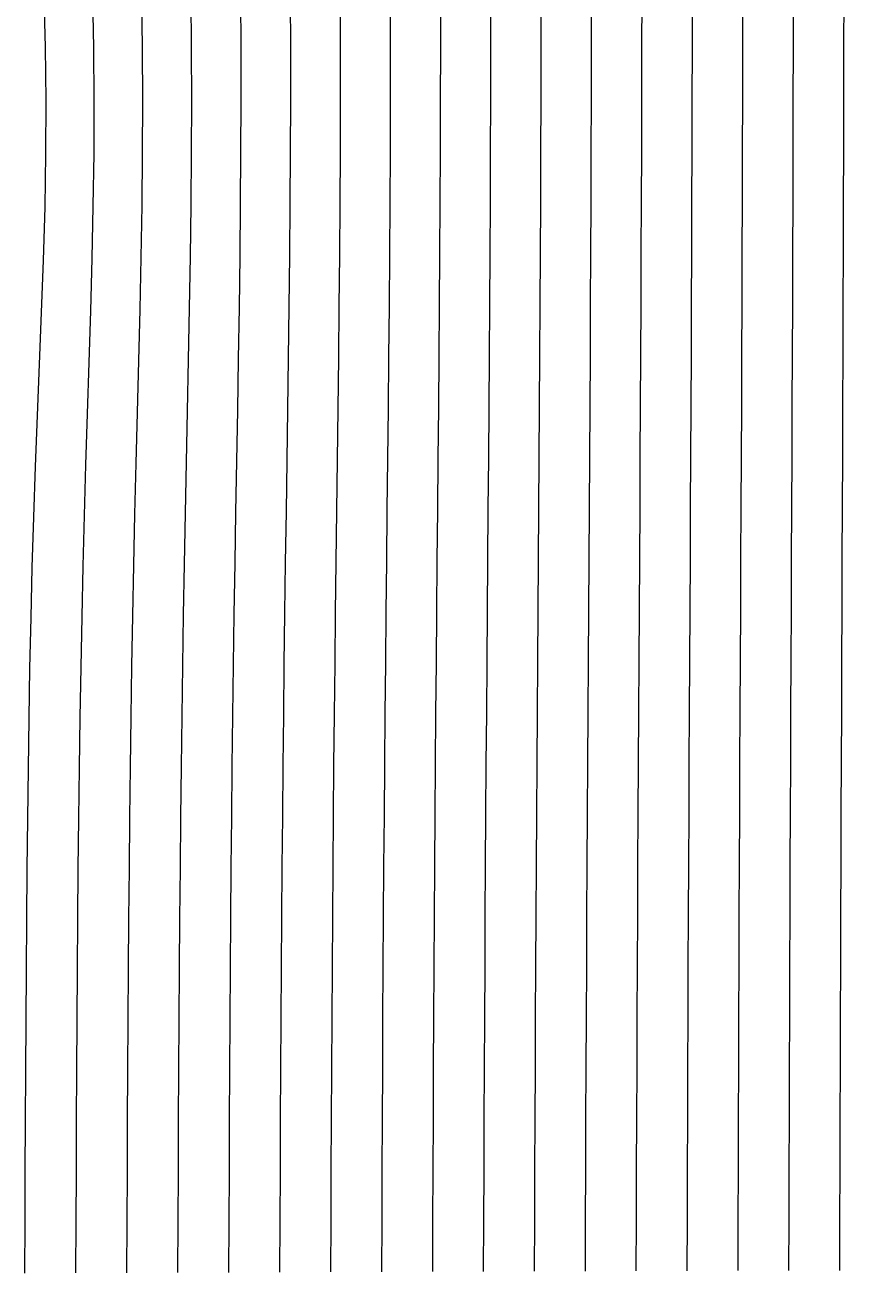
# Model space of a CAD drawing. Header units: metres. Extents: x -287 to 275, y -246 to 245.
# Drawn here: x -199.8 to -119.3, y -245.6 to -122.9 of the extents above; entities that cross this region are included whole.
import ezdxf

# ---------------------------------------------------------------- set-up
doc = ezdxf.new("R2010")
doc.units = ezdxf.units.M

msp = doc.modelspace()

# ---------------------------------------------------------------- linework, layer by layer
for p, q in [((-197.81934, -125.09714, -691.92114), (-197.9466, -119.895386, -691.9686)), ((-193.0755, -125.17703, -692.11755), (-193.16061, -120.02194, -692.1447)), ((-188.28378, -125.22876, -692.2577), (-188.34033, -120.108154, -692.27313)), ((-183.45398, -125.261536, -692.36035), (-183.49081, -120.16644, -692.3688)), ((-178.5943, -125.2811, -692.43744), (-178.61725, -120.20505, -692.44165)), ((-129.25662, -125.232544, -692.7112), (-129.24655, -120.214294, -692.70935)), ((-124.29022, -125.22174, -692.72076), (-124.28015, -120.204865, -692.7191)), ((-119.32135, -125.21109, -692.72925), (-119.31128, -120.195404, -692.72766)), ((-173.71121, -125.29141, -692.49664), (-173.72427, -120.229645, -692.4982)), ((-168.80981, -125.295105, -692.543), (-168.81573, -120.2442, -692.543)), ((-163.89386, -125.29404, -692.58), (-163.89465, -120.2514, -692.5791)), ((-158.96643, -125.28955, -692.61005), (-158.9635, -120.253265, -692.6085)), ((-154.02966, -125.282684, -692.6347), (-154.02411, -120.25137, -692.6329)), ((-149.08545, -125.27414, -692.6553), (-149.07803, -120.246704, -692.6533)), ((-144.13507, -125.264496, -692.67267), (-144.12643, -120.24011, -692.67065)), ((-139.17963, -125.25412, -692.68744), (-139.17017, -120.23224, -692.6855)), ((-134.21994, -125.24338, -692.70013), (-134.21002, -120.22351, -692.69824)), ((-197.75699, -130.3422, -691.8992), (-197.81934, -125.09714, -691.92114)), ((-193.03662, -130.36005, -692.1063), (-193.0755, -125.17703, -692.11755)), ((-188.26059, -130.36823, -692.25244), (-188.28378, -125.22876, -692.2577)), ((-183.44156, -130.36972, -692.3586), (-183.45398, -125.261536, -692.36035)), ((-178.58945, -130.36652, -692.4377), (-178.5943, -125.2811, -692.43744)), ((-173.71176, -130.35995, -692.49805), (-173.71121, -125.29141, -692.49664)), ((-168.81415, -130.35101, -692.5451), (-168.80981, -125.295105, -692.543)), ((-163.90094, -130.34036, -692.58246), (-163.89386, -125.29404, -692.58)), ((-158.9754, -130.32858, -692.6126), (-158.96643, -125.28955, -692.61005)), ((-154.03995, -130.31601, -692.6373), (-154.02966, -125.282684, -692.6347)), ((-149.09656, -130.30304, -692.65784), (-149.08545, -125.27414, -692.6553)), ((-144.14667, -130.28989, -692.67505), (-144.13507, -125.264496, -692.67267)), ((-139.19144, -130.2767, -692.6897), (-139.17963, -125.25412, -692.68744)), ((-134.23175, -130.26373, -692.7023), (-134.21994, -125.24338, -692.70013)), ((-129.26831, -130.251, -692.71313), (-129.25662, -125.232544, -692.7112)), ((-124.30176, -130.23865, -692.7226), (-124.29022, -125.22174, -692.72076)), ((-119.3324, -130.22672, -692.7309), (-119.32135, -125.21109, -692.72925)), ((-197.77332, -135.6026, -691.90814), (-197.75699, -130.3422, -691.8992)), ((-193.05203, -135.55331, -692.11383), (-193.03662, -130.36005, -692.1063)), ((-188.27573, -135.5148, -692.25903), (-188.26059, -130.36823, -692.25244)), ((-183.45676, -135.4831, -692.3645), (-183.44156, -130.36972, -692.3586)), ((-178.6048, -135.45578, -692.44305), (-178.58945, -130.36652, -692.4377)), ((-173.72726, -135.43143, -692.5029), (-173.71176, -130.35995, -692.49805)), ((-168.8298, -135.40915, -692.5496), (-168.81415, -130.35101, -692.5451)), ((-163.91666, -135.3884, -692.58655), (-163.90094, -130.34036, -692.58246)), ((-158.99103, -135.3688, -692.6164), (-158.9754, -130.32858, -692.6126)), ((-154.05539, -135.35022, -692.6408), (-154.03995, -130.31601, -692.6373)), ((-149.11176, -135.33252, -692.661), (-149.09656, -130.30304, -692.65784)), ((-144.1615, -135.31567, -692.678), (-144.14667, -130.28989, -692.67505)), ((-139.20587, -135.2995, -692.6924), (-139.19144, -130.2767, -692.6897)), ((-134.2457, -135.28409, -692.7047), (-134.23175, -130.26373, -692.7023)), ((-129.28174, -135.26941, -692.71533), (-129.26831, -130.251, -692.71313)), ((-124.314575, -135.25546, -692.7246), (-124.30176, -130.23865, -692.7226)), ((-119.34473, -135.24216, -692.7327), (-119.3324, -130.22672, -692.7309)), ((-197.86697, -140.84647, -691.9477), (-197.77332, -135.6026, -691.90814)), ((-193.121, -140.73709, -692.14), (-193.05203, -135.55331, -692.11383)), ((-188.32886, -140.65582, -692.27734), (-188.27573, -135.5148, -692.25903)), ((-183.49942, -140.59317, -692.37805), (-183.45676, -135.4831, -692.3645)), ((-178.64041, -140.54306, -692.4535), (-178.6048, -135.45578, -692.44305)), ((-173.75797, -140.50168, -692.51135), (-173.72726, -135.43143, -692.5029)), ((-168.85693, -140.46652, -692.5565), (-168.8298, -135.40915, -692.5496)), ((-163.94113, -140.43588, -692.5924), (-163.91666, -135.3884, -692.58655)), ((-159.01346, -140.40869, -692.6214), (-158.99103, -135.3688, -692.6164)), ((-154.07617, -140.38416, -692.64514), (-154.05539, -135.35022, -692.6408)), ((-149.13116, -140.36176, -692.66486), (-149.11176, -135.33252, -692.661)), ((-144.17972, -140.34113, -692.6814), (-144.1615, -135.31567, -692.678)), ((-139.22296, -140.32199, -692.6954), (-139.20587, -135.2995, -692.6924)), ((-134.26184, -140.30417, -692.7074), (-134.2457, -135.28409, -692.7047)), ((-129.297, -140.2875, -692.7178), (-129.28174, -135.26941, -692.71533)), ((-124.32898, -140.27188, -692.7268), (-124.314575, -135.25546, -692.7246)), ((-119.35834, -140.2572, -692.7347), (-119.34473, -135.24216, -692.7327)), ((-198.02206, -146.04779, -692.01154), (-197.86697, -140.84647, -691.9477)), ((-193.23453, -145.89459, -692.18164), (-193.121, -140.73709, -692.14)), ((-188.4147, -145.78018, -692.30585), (-188.32886, -140.65582, -692.27734)), ((-183.56644, -145.69237, -692.3984), (-183.49942, -140.59317, -692.37805)), ((-178.6943, -145.6231, -692.4686), (-178.64041, -140.54306, -692.4535)), ((-173.80255, -145.56697, -692.52295), (-173.75797, -140.50168, -692.51135)), ((-168.89474, -145.5204, -692.56573), (-168.85693, -140.46652, -692.5565)), ((-163.9739, -145.48088, -692.5999), (-163.94113, -140.43588, -692.5924)), ((-159.04236, -145.4467, -692.6276), (-159.01346, -140.40869, -692.6214)), ((-154.10208, -145.41664, -692.6504), (-154.07617, -140.38416, -692.64514)), ((-149.1546, -145.38982, -692.6693), (-149.13116, -140.36176, -692.66486)), ((-144.20114, -145.36565, -692.68524), (-144.17972, -140.34113, -692.6814)), ((-139.24274, -145.34364, -692.6988), (-139.22296, -140.32199, -692.6954)), ((-134.28012, -145.32349, -692.7104), (-134.26184, -140.30417, -692.7074)), ((-129.314, -145.3049, -692.7204), (-129.297, -140.2875, -692.7178)), ((-124.34485, -145.28769, -692.7291), (-124.32898, -140.27188, -692.7268)), ((-119.37311, -145.27168, -692.7368), (-119.35834, -140.2572, -692.7347)), ((-193.37848, -151.01566, -692.23376), (-193.23453, -145.89459, -692.18164)), ((-188.52457, -150.88036, -692.34174), (-188.4147, -145.78018, -692.30585)), ((-183.65228, -150.77519, -692.42395), (-183.56644, -145.69237, -692.3984)), ((-178.76297, -150.69179, -692.4874), (-178.6943, -145.6231, -692.4686)), ((-173.85876, -150.62427, -692.53723), (-173.80255, -145.56697, -692.52295)), ((-168.94174, -150.56851, -692.57684), (-168.89474, -145.5204, -692.56573)), ((-164.01392, -150.52162, -692.6088), (-163.9739, -145.48088, -692.5999)), ((-159.07706, -150.48149, -692.6349), (-159.04236, -145.4467, -692.6276)), ((-154.1326, -150.44664, -692.65643), (-154.10208, -145.41664, -692.6504)), ((-149.1818, -150.41594, -692.67444), (-149.1546, -145.38982, -692.6693)), ((-144.22565, -150.38861, -692.68964), (-144.20114, -145.36565, -692.68524)), ((-139.26495, -150.36401, -692.7026), (-139.24274, -145.34364, -692.6988)), ((-134.30048, -150.34169, -692.7137), (-134.28012, -145.32349, -692.7104)), ((-129.3327, -150.32132, -692.72327), (-129.314, -145.3049, -692.7204)), ((-124.36212, -150.30264, -692.7317), (-124.34485, -145.28769, -692.7291)), ((-119.38916, -150.28539, -692.739), (-119.37311, -145.27168, -692.7368)), ((-198.21481, -151.19295, -692.09015), (-198.02206, -146.04779, -692.01154)), ((-188.64859, -155.95319, -692.3819), (-188.52457, -150.88036, -692.34174)), ((-183.75049, -155.83875, -692.4529), (-183.65228, -150.77519, -692.42395)), ((-178.8421, -155.7467, -692.5089), (-178.76297, -150.69179, -692.4874)), ((-173.92361, -155.67154, -692.5535), (-173.85876, -150.62427, -692.53723)), ((-168.99585, -155.60927, -692.58954), (-168.94174, -150.56851, -692.57684)), ((-164.05981, -155.55684, -692.61884), (-164.01392, -150.52162, -692.6088)), ((-159.11655, -155.51208, -692.643), (-159.07706, -150.48149, -692.6349)), ((-154.16705, -155.47337, -692.66315), (-154.1326, -150.44664, -692.65643)), ((-149.21222, -155.43947, -692.68005), (-149.1818, -150.41594, -692.67444)), ((-144.25278, -155.40947, -692.69434), (-144.22565, -150.38861, -692.68964)), ((-139.28937, -155.38264, -692.7066), (-139.26495, -150.36401, -692.7026)), ((-134.3226, -155.35847, -692.71716), (-134.30048, -150.34169, -692.7137)), ((-129.35294, -155.33656, -692.7264), (-129.3327, -150.32132, -692.72327)), ((-124.38068, -155.31654, -692.7344), (-124.36212, -150.30264, -692.7317)), ((-119.40625, -155.29817, -692.7414), (-119.38916, -150.28539, -692.739)), ((-198.42151, -156.28093, -692.17413), (-198.21481, -151.19295, -692.09015)), ((-193.5376, -156.09737, -692.2911), (-193.37848, -151.01566, -692.23376)), ((-178.92719, -160.787, -692.5318), (-178.8421, -155.7467, -692.5089)), ((-173.99399, -160.70792, -692.57104), (-173.92361, -155.67154, -692.5535)), ((-169.05484, -160.64175, -692.6032), (-168.99585, -155.60927, -692.58954)), ((-164.10992, -160.58574, -692.62976), (-164.05981, -155.55684, -692.61884)), ((-159.15967, -160.53778, -692.6518), (-159.11655, -155.51208, -692.643)), ((-154.20456, -160.49626, -692.67035), (-154.16705, -155.47337, -692.66315)), ((-149.24524, -160.45993, -692.68604), (-149.21222, -155.43947, -692.68005)), ((-144.2821, -160.42784, -692.6994), (-144.25278, -155.40947, -692.69434)), ((-139.31567, -160.39925, -692.71094), (-139.28937, -155.38264, -692.7066)), ((-134.34634, -160.37357, -692.7209), (-134.3226, -155.35847, -692.71716)), ((-129.37445, -160.35033, -692.72955), (-129.35294, -155.33656, -692.7264)), ((-124.40039, -160.32921, -692.7372), (-124.38068, -155.31654, -692.7344)), ((-119.42432, -160.30988, -692.7439), (-119.40625, -155.29817, -692.7414)), ((-198.62396, -161.31943, -692.2562), (-198.42151, -156.28093, -692.17413)), ((-193.69885, -161.1426, -692.34906), (-193.5376, -156.09737, -692.2911)), ((-188.77762, -160.9992, -692.4236), (-188.64859, -155.95319, -692.3819)), ((-183.85464, -160.88258, -692.48346), (-183.75049, -155.83875, -692.4529)), ((-169.11652, -165.66577, -692.61743), (-169.05484, -160.64175, -692.6032)), ((-164.16263, -165.608, -692.6411), (-164.10992, -160.58574, -692.62976)), ((-159.20514, -165.55824, -692.661), (-159.15967, -160.53778, -692.6518)), ((-154.24423, -165.51498, -692.6779), (-154.20456, -160.49626, -692.67035)), ((-149.28012, -165.47702, -692.6923), (-149.24524, -160.45993, -692.68604)), ((-144.31308, -165.44347, -692.7048), (-144.2821, -160.42784, -692.6994)), ((-139.34338, -165.41356, -692.71545), (-139.31567, -160.39925, -692.71094)), ((-134.3713, -165.38673, -692.7248), (-134.34634, -160.37357, -692.7209)), ((-129.39706, -165.3625, -692.7329), (-129.37445, -160.35033, -692.72955)), ((-124.42096, -165.34048, -692.7401), (-124.40039, -160.32921, -692.7372)), ((-119.44318, -165.32039, -692.74646), (-119.42432, -160.30988, -692.7439)), ((-198.81076, -166.31982, -692.332), (-198.62396, -161.31943, -692.2562)), ((-193.85303, -166.15746, -692.40436), (-193.69885, -161.1426, -692.34906)), ((-188.90451, -166.02158, -692.4645), (-188.77762, -160.9992, -692.4236)), ((-183.95941, -165.90811, -692.5141), (-183.85464, -160.88258, -692.48346)), ((-179.01419, -165.8132, -692.5552), (-178.92719, -160.787, -692.5318)), ((-174.0669, -165.73338, -692.5892), (-173.99399, -160.70792, -692.57104)), ((-164.2164, -170.62376, -692.65265), (-164.16263, -165.608, -692.6411)), ((-159.25189, -170.57346, -692.6705), (-159.20514, -165.55824, -692.661)), ((-154.28516, -170.52942, -692.68567), (-154.24423, -165.51498, -692.6779)), ((-149.31622, -170.49063, -692.69885), (-149.28012, -165.47702, -692.6923)), ((-144.34515, -170.45622, -692.7102), (-144.31308, -165.44347, -692.7048)), ((-139.3721, -170.4255, -692.7201), (-139.34338, -165.41356, -692.71545)), ((-134.39716, -170.3979, -692.72876), (-134.3713, -165.38673, -692.7248)), ((-129.4205, -170.37297, -692.7364), (-129.39706, -165.3625, -692.7329)), ((-124.44226, -170.3503, -692.7431), (-124.42096, -165.34048, -692.7401)), ((-119.46265, -170.32964, -692.7491), (-119.44318, -165.32039, -692.74646)), ((-198.97656, -171.29347, -692.39923), (-198.81076, -166.31982, -692.332)), ((-193.99457, -171.14912, -692.45514), (-193.85303, -166.15746, -692.40436)), ((-189.02435, -171.02457, -692.50305), (-188.90451, -166.02158, -692.4645)), ((-184.06067, -170.9179, -692.5437), (-183.95941, -165.90811, -692.5141)), ((-179.09995, -170.82672, -692.5781), (-179.01419, -165.8132, -692.5552)), ((-174.1398, -170.74869, -692.6072), (-174.0669, -165.73338, -692.5892)), ((-169.17892, -170.68166, -692.6318), (-169.11652, -165.66577, -692.61743)), ((-149.35284, -175.50078, -692.7054), (-149.31622, -170.49063, -692.69885)), ((-144.37784, -175.46608, -692.71576), (-144.34515, -170.45622, -692.7102)), ((-139.40137, -175.435, -692.72485), (-139.3721, -170.4255, -692.7201)), ((-134.42358, -175.407, -692.73285), (-134.39716, -170.3979, -692.72876)), ((-129.44446, -175.38165, -692.7399), (-129.4205, -170.37297, -692.7364)), ((-124.46417, -175.3586, -692.7462), (-124.44226, -170.3503, -692.7431)), ((-119.482666, -175.33755, -692.75183), (-119.46265, -170.32964, -692.7491)), ((-199.12015, -176.25005, -692.45746), (-198.97656, -171.29347, -692.39923)), ((-194.121, -176.12434, -692.5005), (-193.99457, -171.14912, -692.45514)), ((-189.13434, -176.0128, -692.5384), (-189.02435, -171.02457, -692.50305)), ((-184.15579, -175.91489, -692.5715), (-184.06067, -170.9179, -692.5437)), ((-179.18198, -175.82945, -692.60004), (-179.09995, -170.82672, -692.5781)), ((-174.21072, -175.75502, -692.62463), (-174.1398, -170.74869, -692.6072)), ((-169.24039, -175.69012, -692.6458), (-169.17892, -170.68166, -692.6318)), ((-164.26996, -175.63339, -692.66406), (-164.2164, -170.62376, -692.65265)), ((-159.29877, -175.5836, -692.6799), (-159.25189, -170.57346, -692.6705)), ((-154.32648, -175.5397, -692.69354), (-154.28516, -170.52942, -692.68567)), ((-134.45026, -180.41405, -692.73694), (-134.42358, -175.407, -692.73285)), ((-129.46869, -180.38858, -692.74347), (-129.44446, -175.38165, -692.7399)), ((-124.486206, -180.36536, -692.74927), (-124.46417, -175.3586, -692.7462)), ((-119.50287, -180.34415, -692.7545), (-119.482666, -175.33755, -692.75183)), ((-199.24255, -181.19678, -692.50714), (-199.12015, -176.25005, -692.45746)), ((-194.23193, -181.08873, -692.5403), (-194.121, -176.12434, -692.5005)), ((-189.23328, -180.99039, -692.57025), (-189.13434, -176.0128, -692.5384)), ((-184.24323, -180.9021, -692.597), (-184.15579, -175.91489, -692.5715)), ((-179.25891, -180.82347, -692.62054), (-179.18198, -175.82945, -692.60004)), ((-174.27829, -180.75378, -692.6413), (-174.21072, -175.75502, -692.62463)), ((-169.29974, -180.69212, -692.6594), (-169.24039, -175.69012, -692.6458)), ((-164.32224, -180.63754, -692.67523), (-164.26996, -175.63339, -692.66406)), ((-159.34497, -180.58913, -692.6891), (-159.29877, -175.5836, -692.6799)), ((-154.3675, -180.54605, -692.70123), (-154.32648, -175.5397, -692.69354)), ((-149.3894, -180.5076, -692.7119), (-149.35284, -175.50078, -692.7054)), ((-144.41058, -180.47311, -692.7213), (-144.37784, -175.46608, -692.71576)), ((-139.43088, -180.4421, -692.72955), (-139.40137, -175.435, -692.72485)), ((-199.34607, -186.13884, -692.5492), (-199.24255, -181.19678, -692.50714)), ((-194.32806, -186.04663, -692.5748), (-194.23193, -181.08873, -692.5403)), ((-189.32104, -185.9608, -692.5985), (-189.23328, -180.99039, -692.57025)), ((-184.32239, -185.88213, -692.62006), (-184.24323, -180.9021, -692.597)), ((-179.32983, -185.81076, -692.63947), (-179.25891, -180.82347, -692.62054)), ((-174.34155, -185.74643, -692.65686), (-174.27829, -180.75378, -692.6413)), ((-169.35611, -185.68869, -692.67224), (-169.29974, -180.69212, -692.6594)), ((-164.37247, -185.63692, -692.686), (-164.32224, -180.63754, -692.67523)), ((-159.3898, -185.59052, -692.69806), (-159.34497, -180.58913, -692.6891)), ((-154.40762, -185.54884, -692.7088), (-154.3675, -180.54605, -692.70123)), ((-149.42542, -185.51134, -692.7183), (-149.3894, -180.5076, -692.7119)), ((-144.44302, -185.47751, -692.72675), (-144.41058, -180.47311, -692.7213)), ((-139.4602, -185.44688, -692.73425), (-139.43088, -180.4421, -692.72955)), ((-134.4769, -185.4191, -692.74097), (-134.45026, -180.41405, -692.73694)), ((-129.49295, -185.39377, -692.747), (-129.46869, -180.38858, -692.74347)), ((-124.50842, -185.37062, -692.7524), (-124.486206, -180.36536, -692.74927)), ((-119.52319, -185.34938, -692.75726), (-119.50287, -180.34415, -692.7545)), ((-199.43323, -191.07962, -692.5847), (-199.34607, -186.13884, -692.5492)), ((-194.41086, -191.00122, -692.60455), (-194.32806, -186.04663, -692.5748)), ((-189.39822, -190.92679, -692.62335), (-189.32104, -185.9608, -692.5985)), ((-184.39331, -190.85722, -692.64075), (-184.32239, -185.88213, -692.62006)), ((-179.39444, -190.79306, -692.65674), (-179.32983, -185.81076, -692.63947)), ((-174.40005, -190.73431, -692.67126), (-174.34155, -185.74643, -692.65686)), ((-169.40894, -190.68085, -692.6843), (-169.35611, -185.68869, -692.67224)), ((-164.42007, -190.63231, -692.6961), (-164.37247, -185.63692, -692.686)), ((-159.43274, -190.58833, -692.7066), (-159.3898, -185.59052, -692.69806)), ((-154.44635, -190.54846, -692.71606), (-154.40762, -185.54884, -692.7088)), ((-149.46048, -190.51231, -692.72455), (-149.42542, -185.51134, -692.7183)), ((-144.47482, -190.47946, -692.7321), (-144.44302, -185.47751, -692.72675)), ((-139.48907, -190.44955, -692.7389), (-139.4602, -185.44688, -692.73425)), ((-134.50317, -190.42227, -692.745), (-134.4769, -185.4191, -692.74097)), ((-129.51703, -190.39731, -692.7505), (-129.49295, -185.39377, -692.747)), ((-124.53046, -190.3744, -692.75543), (-124.50842, -185.37062, -692.7524)), ((-119.54352, -190.35335, -692.75995), (-119.52319, -185.34938, -692.75726)), ((-199.50656, -196.02132, -692.6146), (-199.43323, -191.07962, -692.5847)), ((-194.48187, -195.95471, -692.6301), (-194.41086, -191.00122, -692.60455)), ((-189.4656, -195.89034, -692.6451), (-189.39822, -190.92679, -692.62335)), ((-184.45639, -195.8292, -692.6592), (-184.39331, -190.85722, -692.64075)), ((-179.45279, -195.77187, -692.6723), (-179.39444, -190.79306, -692.65674)), ((-174.45367, -195.71863, -692.6844), (-174.40005, -190.73431, -692.67126)), ((-169.45792, -195.66954, -692.6955), (-169.40894, -190.68085, -692.6843)), ((-164.46478, -195.62444, -692.70557), (-164.42007, -190.63231, -692.6961)), ((-159.47342, -195.58315, -692.7147), (-159.43274, -190.58833, -692.7066)), ((-154.4834, -195.54538, -692.723), (-154.44635, -190.54846, -692.71606)), ((-149.49423, -195.51083, -692.73047), (-149.46048, -190.51231, -692.72455)), ((-144.50558, -195.47923, -692.73724), (-144.47482, -190.47946, -692.7321)), ((-139.51724, -195.45027, -692.74335), (-139.48907, -190.44955, -692.7389)), ((-134.52899, -195.4237, -692.7489), (-134.50317, -190.42227, -692.745)), ((-129.54068, -195.3993, -692.7539), (-129.51703, -190.39731, -692.7505)), ((-124.552246, -195.37683, -692.7585), (-124.53046, -190.3744, -692.75543)), ((-119.5636, -195.35608, -692.76263), (-119.54352, -190.35335, -692.75995)), ((-199.56839, -200.96523, -692.63983), (-199.50656, -196.02132, -692.6146)), ((-194.54276, -200.9086, -692.6521), (-194.48187, -195.95471, -692.6301)), ((-189.52435, -200.85297, -692.664), (-189.4656, -195.89034, -692.6451)), ((-184.51218, -200.79936, -692.6755), (-184.45639, -195.8292, -692.6592)), ((-179.50516, -200.74838, -692.6863), (-179.45279, -195.77187, -692.6723)), ((-174.50241, -200.7004, -692.6964), (-174.45367, -195.71863, -692.6844)), ((-169.50305, -200.6556, -692.7058), (-169.45792, -195.66954, -692.6955)), ((-164.50635, -200.614, -692.7144), (-164.46478, -195.62444, -692.70557)), ((-159.51166, -200.57552, -692.72235), (-159.47342, -195.58315, -692.7147)), ((-154.5185, -200.53998, -692.7296), (-154.4834, -195.54538, -692.723)), ((-149.52646, -200.50725, -692.7362), (-149.49423, -195.51083, -692.73047)), ((-144.53519, -200.47707, -692.74225), (-144.50558, -195.47923, -692.73724)), ((-139.54446, -200.44925, -692.74774), (-139.51724, -195.45027, -692.74335)), ((-134.55405, -200.42357, -692.7527), (-134.52899, -195.4237, -692.7489)), ((-129.56378, -200.39987, -692.75726), (-129.54068, -195.3993, -692.7539)), ((-124.57361, -200.37794, -692.7614), (-124.552246, -195.37683, -692.7585)), ((-119.583374, -200.35765, -692.76526), (-119.5636, -195.35608, -692.76263)), ((-199.62067, -205.91205, -692.66125), (-199.56839, -200.96523, -692.63983)), ((-194.59497, -205.86377, -692.6709), (-194.54276, -200.9086, -692.6521)), ((-189.57547, -205.81572, -692.68054), (-189.52435, -200.85297, -692.664)), ((-184.5614, -205.76877, -692.6899), (-184.51218, -200.79936, -692.6755)), ((-179.552, -205.72353, -692.6988), (-179.50516, -200.74838, -692.6863)), ((-174.54654, -205.68047, -692.7073), (-174.50241, -200.7004, -692.6964)), ((-169.54437, -205.63977, -692.7152), (-169.50305, -200.6556, -692.7058)), ((-164.54483, -205.6016, -692.7226), (-164.50635, -200.614, -692.7144)), ((-159.54736, -205.56593, -692.72943), (-159.51166, -200.57552, -692.72235)), ((-154.55157, -205.53273, -692.7358), (-154.5185, -200.53998, -692.7296)), ((-149.55704, -205.50188, -692.74164), (-149.52646, -200.50725, -692.7362)), ((-144.56348, -205.47324, -692.74695), (-144.53519, -200.47707, -692.74225)), ((-139.57062, -205.44667, -692.7519), (-139.54446, -200.44925, -692.74774)), ((-134.57825, -205.42203, -692.7564), (-134.55405, -200.42357, -692.7527)), ((-129.58621, -205.39915, -692.7605), (-129.56378, -200.39987, -692.75726)), ((-124.59436, -205.37791, -692.7643), (-124.57361, -200.37794, -692.7614)), ((-119.60266, -205.35814, -692.7678), (-119.583374, -200.35765, -692.76526)), ((-199.66495, -210.86214, -692.6794), (-199.62067, -205.91205, -692.66125)), ((-194.63986, -210.82085, -692.68713), (-194.59497, -205.86377, -692.6709)), ((-189.61993, -210.77927, -692.6949), (-189.57547, -205.81572, -692.68054)), ((-184.60477, -210.73814, -692.7026), (-184.5614, -205.76877, -692.6899)), ((-179.59372, -210.69806, -692.70996), (-179.552, -205.72353, -692.6988)), ((-174.58633, -210.65948, -692.71704), (-174.54654, -205.68047, -692.7073)), ((-169.582, -210.62265, -692.7238), (-169.54437, -205.63977, -692.7152)), ((-164.5802, -210.58775, -692.7301), (-164.54483, -205.6016, -692.7226)), ((-159.58054, -210.55486, -692.7361), (-159.54736, -205.56593, -692.72943)), ((-154.58255, -210.52396, -692.7416), (-154.55157, -205.53273, -692.7358)), ((-149.58588, -210.49504, -692.7467), (-149.55704, -205.50188, -692.74164)), ((-144.5903, -210.46802, -692.75146), (-144.56348, -205.47324, -692.74695)), ((-139.59558, -210.44278, -692.75586), (-139.57062, -205.44667, -692.7519)), ((-134.60147, -210.41925, -692.7599), (-134.57825, -205.42203, -692.7564)), ((-129.60785, -210.3973, -692.7636), (-129.58621, -205.39915, -692.7605)), ((-124.6145, -210.3768, -692.7671), (-124.59436, -205.37791, -692.7643)), ((-119.62146, -210.35767, -692.77026), (-119.60266, -205.35814, -692.7678)), ((-199.7027, -215.81555, -692.6949), (-199.66495, -210.86214, -692.6794)), ((-194.67847, -215.78014, -692.7011), (-194.63986, -210.82085, -692.68713)), ((-189.65869, -215.74406, -692.70746), (-189.61993, -210.77927, -692.6949)), ((-184.64294, -215.70801, -692.71375), (-184.60477, -210.73814, -692.7026)), ((-179.63092, -215.67252, -692.7199), (-179.59372, -210.69806, -692.70996)), ((-174.62216, -215.63797, -692.7259), (-174.58633, -210.65948, -692.71704)), ((-169.61621, -215.60472, -692.7316), (-169.582, -210.62265, -692.7238)), ((-164.61267, -215.57289, -692.73706), (-164.5802, -210.58775, -692.7301)), ((-159.61115, -215.54265, -692.7422), (-159.58054, -210.55486, -692.7361)), ((-154.61139, -215.51402, -692.747), (-154.58255, -210.52396, -692.7416)), ((-149.61298, -215.48703, -692.75146), (-149.58588, -210.49504, -692.7467)), ((-144.61569, -215.46162, -692.7557), (-144.5903, -210.46802, -692.75146)), ((-139.61932, -215.43777, -692.7596), (-139.59558, -210.44278, -692.75586)), ((-134.62369, -215.41539, -692.76324), (-134.60147, -210.41925, -692.7599)), ((-129.6286, -215.39441, -692.76666), (-129.60785, -210.3973, -692.7636)), ((-124.63397, -215.37474, -692.7698), (-124.6145, -210.3768, -692.7671)), ((-119.63959, -215.3563, -692.7727), (-119.62146, -210.35767, -692.77026)), ((-199.73499, -220.77226, -692.7082), (-199.7027, -215.81555, -692.6949)), ((-194.71188, -220.74174, -692.71326), (-194.67847, -215.78014, -692.7011)), ((-189.6925, -220.71036, -692.71844), (-189.65869, -215.74406, -692.70746)), ((-184.67667, -220.6787, -692.72363), (-184.64294, -215.70801, -692.71375)), ((-179.66403, -220.64725, -692.72876), (-179.63092, -215.67252, -692.7199)), ((-174.65433, -220.61636, -692.7338), (-174.62216, -215.63797, -692.7259)), ((-169.64722, -220.58633, -692.7387), (-169.61621, -215.60472, -692.7316)), ((-164.64236, -220.5574, -692.74335), (-164.61267, -215.57289, -692.73706)), ((-159.63943, -220.52966, -692.7478), (-159.61115, -215.54265, -692.7422)), ((-154.63815, -220.5032, -692.752), (-154.61139, -215.51402, -692.747)), ((-149.6383, -220.47809, -692.756), (-149.61298, -215.48703, -692.75146)), ((-144.63956, -220.45432, -692.7597), (-144.61569, -215.46162, -692.7557)), ((-139.64178, -220.43184, -692.7632), (-139.61932, -215.43777, -692.7596)), ((-134.6448, -220.41064, -692.7664), (-134.62369, -215.41539, -692.76324)), ((-129.64844, -220.39067, -692.7695), (-129.6286, -215.39441, -692.76666)), ((-124.65259, -220.37184, -692.77234), (-124.63397, -215.37474, -692.7698)), ((-119.657104, -220.35416, -692.775), (-119.63959, -215.3563, -692.7727)), ((-199.76276, -225.7321, -692.7196), (-199.73499, -220.77226, -692.7082)), ((-194.74084, -225.70569, -692.72375), (-194.71188, -220.74174, -692.71326)), ((-189.7221, -225.67833, -692.728), (-189.6925, -220.71036, -692.71844)), ((-184.70642, -225.65047, -692.73236), (-184.67667, -220.6787, -692.72363)), ((-179.69351, -225.62256, -692.7367), (-179.66403, -220.64725, -692.72876)), ((-174.68323, -225.59492, -692.74097), (-174.65433, -220.61636, -692.7338)), ((-169.6753, -225.56786, -692.7451), (-169.64722, -220.58633, -692.7387)), ((-164.66946, -225.54155, -692.74915), (-164.64236, -220.5574, -692.74335)), ((-159.66544, -225.51614, -692.753), (-159.63943, -220.52966, -692.7478)), ((-154.663, -225.49176, -692.75665), (-154.63815, -220.5032, -692.752)), ((-149.66187, -225.46846, -692.76013), (-149.6383, -220.47809, -692.756)), ((-144.66193, -225.44624, -692.7634), (-144.63956, -220.45432, -692.7597)), ((-139.66296, -225.42514, -692.76654), (-139.64178, -220.43184, -692.7632)), ((-134.66483, -225.40514, -692.7695), (-134.6448, -220.41064, -692.7664)), ((-129.66736, -225.38617, -692.7722), (-129.64844, -220.39067, -692.7695)), ((-124.67041, -225.36824, -692.7748), (-124.65259, -220.37184, -692.77234)), ((-119.67395, -225.3513, -692.7772), (-119.657104, -220.35416, -692.775)), ((-194.76602, -230.67195, -692.7329), (-194.74084, -225.70569, -692.72375)), ((-189.74805, -230.648, -692.7365), (-189.7221, -225.67833, -692.728)), ((-184.7327, -230.62343, -692.7401), (-184.70642, -225.65047, -692.73236)), ((-179.71982, -230.59863, -692.7438), (-179.69351, -225.62256, -692.7367)), ((-174.70923, -230.57388, -692.7474), (-174.68323, -225.59492, -692.74097)), ((-169.70074, -230.54947, -692.7509), (-169.6753, -225.56786, -692.7451)), ((-164.69418, -230.52557, -692.7544), (-164.66946, -225.54155, -692.74915)), ((-159.6893, -230.50235, -692.7577), (-159.66544, -225.51614, -692.753)), ((-154.68591, -230.4799, -692.7609), (-154.663, -225.49176, -692.75665)), ((-149.68384, -230.4583, -692.764), (-149.66187, -225.46846, -692.76013)), ((-144.68286, -230.4376, -692.7669), (-144.66193, -225.44624, -692.7634)), ((-139.68292, -230.41783, -692.7697), (-139.66296, -225.42514, -692.76654)), ((-134.68375, -230.399, -692.77234), (-134.66483, -225.40514, -692.7695)), ((-129.6853, -230.38106, -692.7748), (-129.66736, -225.38617, -692.7722)), ((-124.68744, -230.36403, -692.77716), (-124.67041, -225.36824, -692.7748)), ((-119.69006, -230.34785, -692.77936), (-119.67395, -225.3513, -692.7772)), ((-199.78671, -230.69489, -692.7295), (-199.76276, -225.7321, -692.7196)), ((-184.75601, -235.59764, -692.74695), (-184.7327, -230.62343, -692.7401)), ((-179.74326, -235.57558, -692.75006), (-179.71982, -230.59863, -692.7438)), ((-174.73257, -235.5534, -692.7531), (-174.70923, -230.57388, -692.7474)), ((-169.72379, -235.53137, -692.75616), (-169.70074, -230.54947, -692.7509)), ((-164.7167, -235.50966, -692.75916), (-164.69418, -230.52557, -692.7544)), ((-159.71118, -235.48843, -692.7621), (-159.6893, -230.50235, -692.7577)), ((-154.70706, -235.46779, -692.7649), (-154.68591, -230.4799, -692.7609)), ((-149.70422, -235.4478, -692.7676), (-149.68384, -230.4583, -692.764)), ((-144.70245, -235.42856, -692.7702), (-144.68286, -230.4376, -692.7669)), ((-139.70163, -235.41006, -692.77264), (-139.68292, -230.41783, -692.7697)), ((-134.7016, -235.39238, -692.775), (-134.68375, -230.399, -692.77234)), ((-129.7023, -235.37544, -692.7773), (-129.6853, -230.38106, -692.7748)), ((-124.70361, -235.3593, -692.77936), (-124.68744, -230.36403, -692.77716)), ((-119.705444, -235.3439, -692.7814), (-119.69006, -230.34785, -692.77936)), ((-199.8075, -235.66043, -692.73816), (-199.78671, -230.69489, -692.7295)), ((-194.78806, -235.6404, -692.74097), (-194.76602, -230.67195, -692.7329)), ((-189.7709, -235.61937, -692.7439), (-189.74805, -230.648, -692.7365)), ((-169.7446, -240.51367, -692.761), (-169.72379, -235.53137, -692.75616)), ((-164.73721, -240.49396, -692.76355), (-164.7167, -235.50966, -692.75916)), ((-159.73126, -240.47453, -692.7661), (-159.71118, -235.48843, -692.7621)), ((-154.7266, -240.45557, -692.76855), (-154.70706, -235.46779, -692.7649)), ((-149.72311, -240.4371, -692.77094), (-149.70422, -235.4478, -692.7676)), ((-144.72067, -240.41922, -692.77325), (-144.70245, -235.42856, -692.7702)), ((-139.71915, -240.40196, -692.77545), (-139.70163, -235.41006, -692.77264)), ((-134.71838, -240.38536, -692.7775), (-134.7016, -235.39238, -692.775)), ((-129.71838, -240.36942, -692.77954), (-129.7023, -235.37544, -692.7773)), ((-124.718994, -240.35413, -692.7815), (-124.70361, -235.3593, -692.77936)), ((-119.72009, -240.33952, -692.7833), (-119.705444, -235.3439, -692.7814)), ((-199.82562, -240.6285, -692.74567), (-199.8075, -235.66043, -692.73816)), ((-194.80737, -240.61096, -692.748), (-194.78806, -235.6404, -692.74097)), ((-189.79108, -240.59242, -692.7505), (-189.7709, -235.61937, -692.7439)), ((-184.7767, -240.57315, -692.75305), (-184.75601, -235.59764, -692.74695)), ((-179.76425, -240.55347, -692.7557), (-179.74326, -235.57558, -692.75006)), ((-174.75357, -240.53357, -692.75836), (-174.73257, -235.5534, -692.7531)), ((-149.7406, -245.4263, -692.77405), (-149.72311, -240.4371, -692.77094)), ((-144.73761, -245.4097, -692.77606), (-144.72067, -240.41922, -692.77325)), ((-139.7355, -245.3936, -692.778), (-139.71915, -240.40196, -692.77545)), ((-134.73419, -245.37805, -692.7799), (-134.71838, -240.38536, -692.7775)), ((-129.73352, -245.36305, -692.78174), (-129.71838, -240.36942, -692.77954)), ((-124.73352, -245.34862, -692.7835), (-124.718994, -240.35413, -692.7815)), ((-119.73401, -245.33478, -692.78516), (-119.72009, -240.33952, -692.7833)), ((-199.84149, -245.59888, -692.75226), (-199.82562, -240.6285, -692.74567)), ((-194.82437, -245.58347, -692.7542), (-194.80737, -240.61096, -692.748)), ((-189.80893, -245.56708, -692.75635), (-189.79108, -240.59242, -692.7505)), ((-184.79514, -245.54996, -692.75854), (-184.7767, -240.57315, -692.75305)), ((-179.78305, -245.53235, -692.76074), (-179.76425, -240.55347, -692.7557)), ((-174.77252, -245.51445, -692.763), (-174.75357, -240.53357, -692.75836)), ((-169.76352, -245.49646, -692.76526), (-169.7446, -240.51367, -692.761)), ((-164.75592, -245.47853, -692.7675), (-164.73721, -240.49396, -692.76355)), ((-159.74966, -245.4608, -692.7698), (-159.73126, -240.47453, -692.7661)), ((-154.74457, -245.44334, -692.7719), (-154.7266, -240.45557, -692.76855))]:
    msp.add_line(p, q)

doc.saveas('drawing.dxf')
